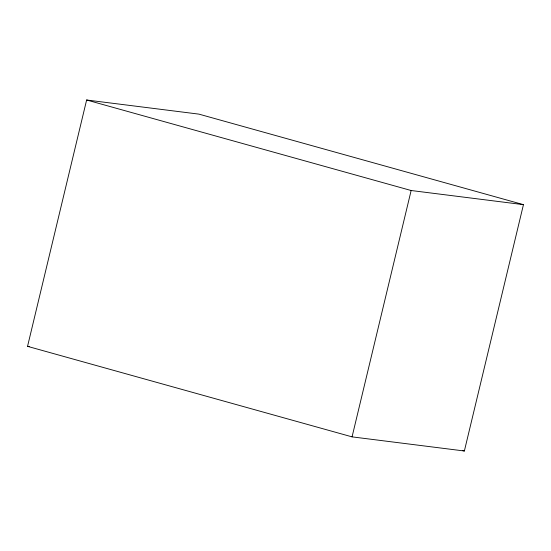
<?xml version="1.0" encoding="UTF-8"?>
<svg xmlns="http://www.w3.org/2000/svg" width="551" height="551" viewBox="0 0 551 551"><rect width="100%" height="100%" fill="white"/><g stroke="black" fill="none" stroke-linecap="round" stroke-linejoin="round"><path stroke-width="0.83" d="M27.55 346.345L86.631 100L198.939 114.133L523.45 204.655L464.369 451L352.061 436.867L27.55 346.345L29.251 346.558M352.061 436.867L411.142 190.515L523.45 204.655M86.631 100L411.142 190.515M462.716 450.539L464.369 451"/></g></svg>
